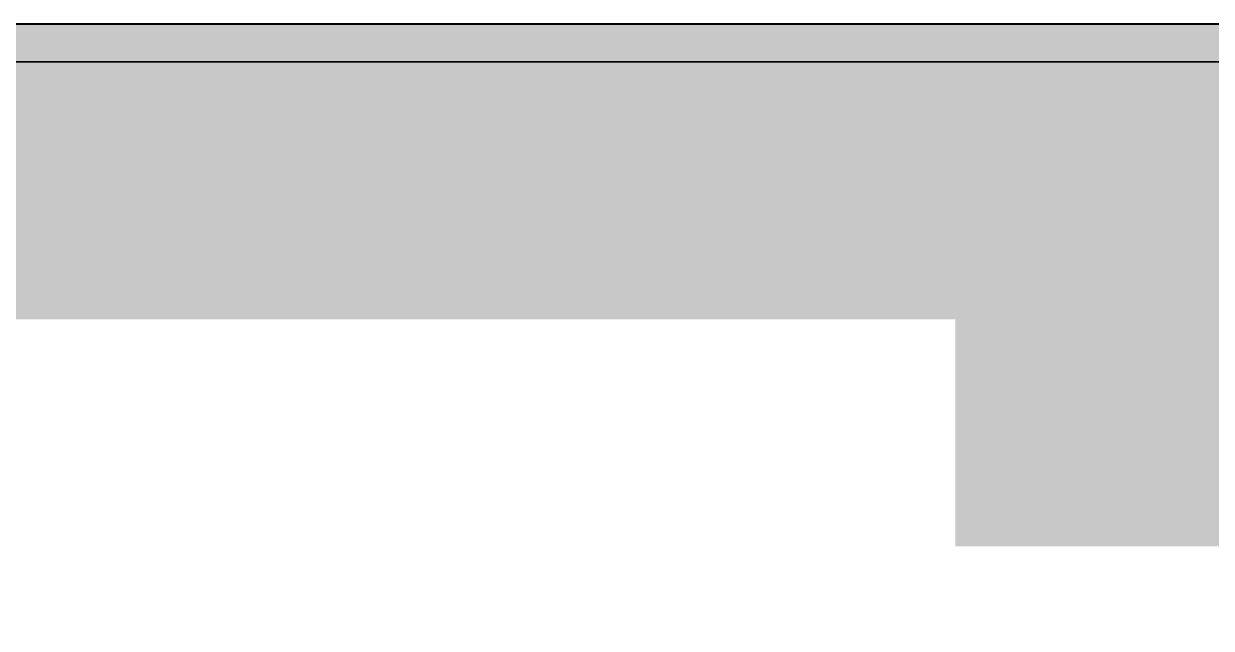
# Model space of a CAD drawing. Header units: millimetres. Extents: x 34668 to 196414, y -30276 to 15801.
# Drawn here: x 168977 to 172088, y -28111 to -26526 of the extents above; entities that cross this region are included whole.
import ezdxf

# ---------------------------------------------------------------- set-up
doc = ezdxf.new("R2010")
doc.units = ezdxf.units.MM
doc.header["$MEASUREMENT"] = 0
for name, color, linetype, lineweight in [('подп стены Инжзащита_Ном._пера__94', 252, 'Continuous', 13), ('подп стены Инжзащита_Ном._пера__97', 7, 'Continuous', 20), ('подп стены Инжзащита_Ном._пера__98', 7, 'Continuous', 35), ('подп стены Инжзащита_Ном._пера__99', 7, 'Continuous', 40)]:
    doc.layers.add(name, color=color, linetype=linetype, lineweight=lineweight)

msp = doc.modelspace()

# ---------------------------------------------------------------- hatches: boundary and pattern name
at = {"layer": 'подп стены Инжзащита_Ном._пера__94', "linetype": 'Continuous'}
msp.add_hatch(color=256, dxfattribs=at).paths.add_polyline_path([(178117.7, -26525.7), (159368.3, -26525.7), (159368.3, -26625.7), (178117.7, -26625.7)])
at = {"layer": 'подп стены Инжзащита_Ном._пера__97', "linetype": 'Continuous'}
h = msp.add_hatch(dxfattribs=at)
h.set_pattern_fill('ГРУНТ_0001', color=256, style=0, pattern_type=2)
h.set_pattern_definition([(45, (115262.05, -26475.72), (-275.7716, 275.7716), []), (45, (115170.1, -26383.8), (-551.543, 551.543), []), (45, (115078.2, -26291.9), (-551.543, 551.543), []), (135, (114986.27, -26199.95), (91.92388, 91.92388), [390, -390])])
h.paths.add_polyline_path([(154746.7, -27301), (154544.3, -28110.6), (154003.9, -27798.5), (154297.1, -26625.7), (172117.7, -26625.7), (172117.7, -27275.7), (187373.1, -27275.7), (187470.6, -27700.5), (187863.8, -27700.5), (187863.8, -27895.6), (171417.5, -27895.6), (171417.5, -27301)])

# ---------------------------------------------------------------- linework, layer by layer
at = {"layer": 'подп стены Инжзащита_Ном._пера__98', "linetype": 'Continuous', "flags": 128}
msp.add_lwpolyline([(178117.7, -26525.7), (159368.3, -26525.7), (159368.3, -26625.7), (178117.7, -26625.7)], close=True, dxfattribs=at)
at = {"layer": 'подп стены Инжзащита_Ном._пера__99', "linetype": 'Continuous', "flags": 128}
msp.add_lwpolyline([(154334.6, -26525.7), (172422.7, -26525.7)], dxfattribs=at)

doc.saveas('drawing.dxf')
